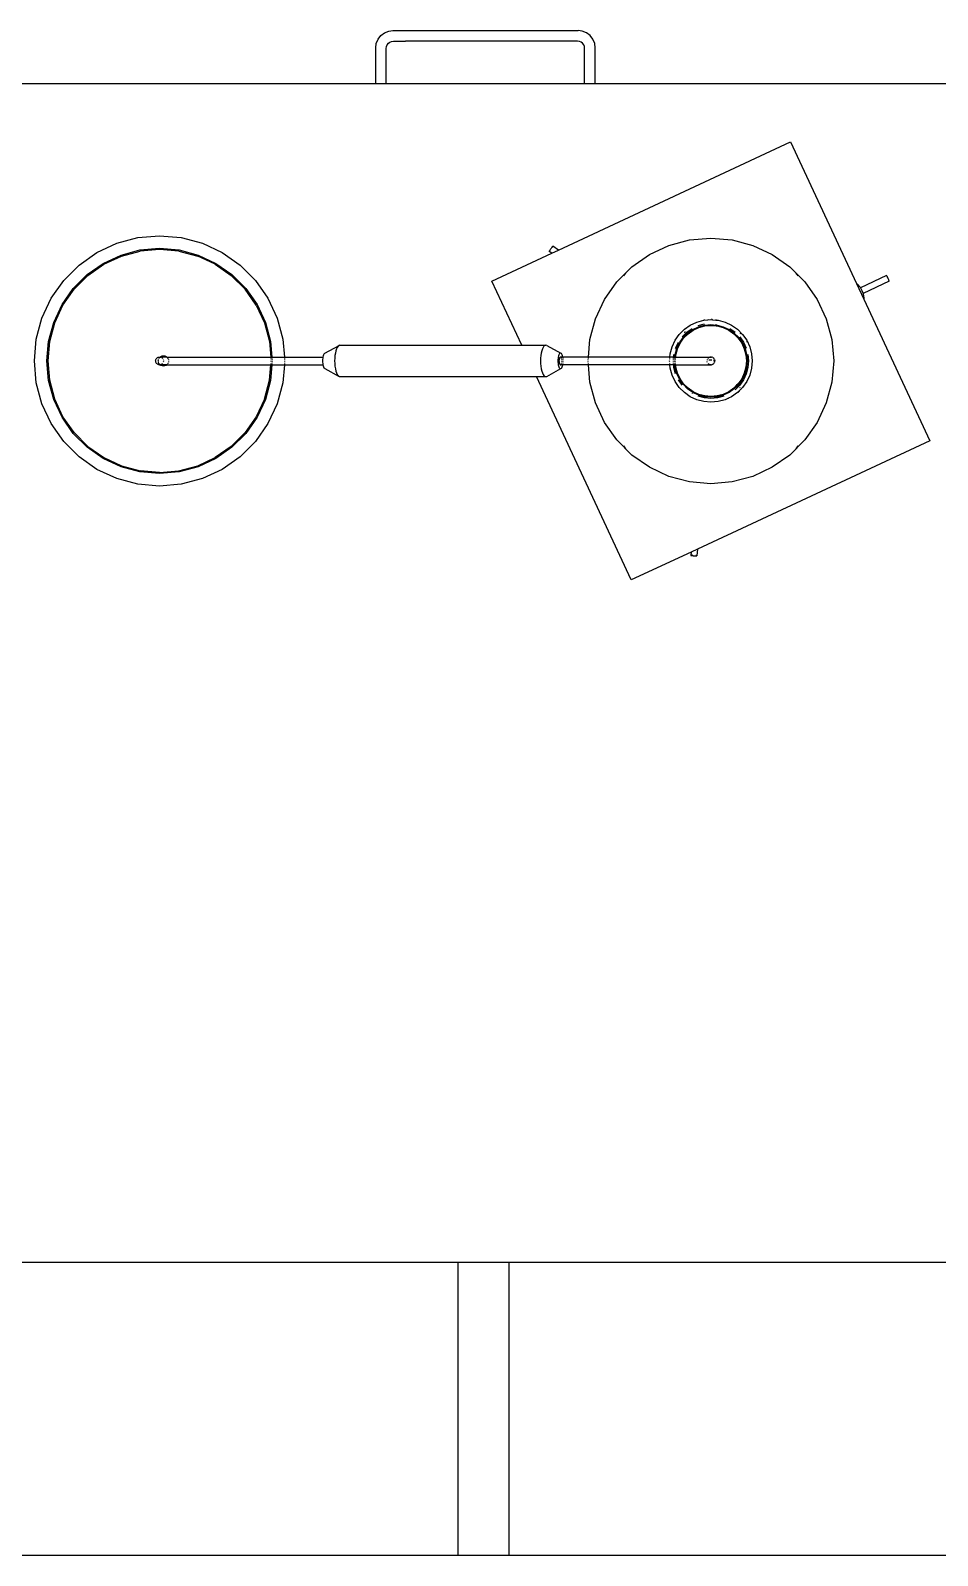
# Model space of a CAD drawing. Header units: metres. Extents: x 2.3 to 15.1, y 3 to 5.1.
# Drawn here: x 3.046 to 3.51, y 4.021 to 4.801 of the extents above; entities that cross this region are included whole.
import ezdxf

# ---------------------------------------------------------------- set-up
doc = ezdxf.new("R2010")
doc.units = ezdxf.units.M
doc.layers.add('Edges', color=7, linetype='Continuous')

# ---------------------------------------------------------------- blocks, each defined once
blk = doc.blocks.new('Chemistry Lab table pl')
at = {"layer": 'Edges'}
for p, q in [((3.22259, 4.79169), (3.22288, 4.79385)), ((3.22288, 4.79385), (3.22378, 4.79604)), ((3.22378, 4.79604), (3.22521, 4.79791)), ((3.22521, 4.79791), (3.22707, 4.79935)), ((3.22707, 4.79935), (3.22924, 4.80026)), ((3.22816, 4.79243), (3.22851, 4.79328)), ((3.22851, 4.79328), (3.22907, 4.79402)), ((3.22907, 4.79402), (3.22981, 4.79458)), ((3.22924, 4.80026), (3.23139, 4.80054)), ((3.22981, 4.79458), (3.23066, 4.79494)), ((3.23066, 4.79494), (3.23175, 4.79508)), ((3.23139, 4.80054), (3.32606, 4.80054)), ((3.23175, 4.79508), (3.23783, 4.79508)), ((3.31962, 4.79503), (3.23783, 4.79503)), ((3.32571, 4.79508), (3.31962, 4.79508)), ((3.3268, 4.79494), (3.32571, 4.79508)), ((3.32821, 4.80026), (3.32606, 4.80054)), ((3.32765, 4.79458), (3.3268, 4.79494)), ((3.32838, 4.79402), (3.32765, 4.79458)), ((3.33038, 4.79935), (3.32821, 4.80026)), ((3.32894, 4.79328), (3.32838, 4.79402)), ((3.32929, 4.79243), (3.32894, 4.79328)), ((3.33225, 4.79791), (3.33038, 4.79935)), ((3.33368, 4.79604), (3.33225, 4.79791)), ((3.33458, 4.79385), (3.33368, 4.79604)), ((3.33486, 4.79169), (3.33458, 4.79385)), ((3.22259, 4.77344), (3.22259, 4.79169)), ((3.22802, 4.79133), (3.22816, 4.79243)), ((3.22802, 4.77344), (3.22802, 4.79133)), ((3.32944, 4.79133), (3.32929, 4.79243)), ((3.32944, 4.77344), (3.32944, 4.79133)), ((3.33486, 4.77344), (3.33486, 4.79169)), ((2.70136, 4.77344), (3.22259, 4.77344)), ((3.22259, 4.77344), (3.22802, 4.77344)), ((3.22802, 4.77344), (3.32944, 4.77344)), ((3.32944, 4.77344), (3.33486, 4.77344)), ((3.33486, 4.77344), (3.85609, 4.77344)), ((3.31598, 4.68823), (3.43474, 4.74361)), ((3.43474, 4.74361), (3.46848, 4.67126)), ((3.09019, 4.6918), (3.10097, 4.69469)), ((3.10097, 4.69469), (3.11208, 4.69566)), ((3.11208, 4.69566), (3.1232, 4.69469)), ((3.1232, 4.69469), (3.13397, 4.6918)), ((3.37252, 4.69066), (3.38309, 4.69349)), ((3.38309, 4.69349), (3.39399, 4.69444)), ((3.39399, 4.69444), (3.40489, 4.69349)), ((3.40489, 4.69349), (3.41546, 4.69066)), ((3.07094, 4.68069), (3.08008, 4.68709)), ((3.08008, 4.68709), (3.09019, 4.6918)), ((3.08328, 4.68154), (3.09238, 4.68579)), ((3.08357, 4.68105), (3.09258, 4.68525)), ((3.09238, 4.68579), (3.10208, 4.68839)), ((3.09258, 4.68525), (3.10218, 4.68782)), ((3.10208, 4.68839), (3.11208, 4.68926)), ((3.11208, 4.68868), (3.10218, 4.68782)), ((3.11208, 4.68926), (3.12208, 4.68839)), ((3.12198, 4.68782), (3.11208, 4.68868)), ((3.12198, 4.68782), (3.13159, 4.68525)), ((3.12208, 4.68839), (3.13178, 4.68579)), ((3.14059, 4.68105), (3.13159, 4.68525)), ((3.13178, 4.68579), (3.14088, 4.68154)), ((3.13397, 4.6918), (3.14408, 4.68709)), ((3.14408, 4.68709), (3.15322, 4.68069)), ((3.28204, 4.67241), (3.31264, 4.68667)), ((3.31131, 4.68772), (3.31129, 4.68765)), ((3.31129, 4.68765), (3.31129, 4.68762)), ((3.31129, 4.68762), (3.31132, 4.68763)), ((3.31264, 4.68667), (3.31129, 4.68762)), ((3.31137, 4.68782), (3.31131, 4.68772)), ((3.31132, 4.68763), (3.31137, 4.68767)), ((3.31145, 4.68796), (3.31137, 4.68782)), ((3.31155, 4.68813), (3.31145, 4.68796)), ((3.31167, 4.68832), (3.31155, 4.68813)), ((3.31181, 4.68853), (3.31167, 4.68832)), ((3.31168, 4.68804), (3.31182, 4.68822)), ((3.31196, 4.68876), (3.31181, 4.68853)), ((3.31212, 4.68899), (3.31196, 4.68876)), ((3.31228, 4.68921), (3.31212, 4.68899)), ((3.31244, 4.68943), (3.31228, 4.68921)), ((3.31259, 4.68963), (3.31244, 4.68943)), ((3.31273, 4.68982), (3.31259, 4.68963)), ((3.31264, 4.68667), (3.31598, 4.68823)), ((3.31285, 4.68997), (3.31273, 4.68982)), ((3.31296, 4.69009), (3.31285, 4.68997)), ((3.31286, 4.68972), (3.31296, 4.68989)), ((3.31304, 4.69018), (3.31296, 4.69009)), ((3.3131, 4.69023), (3.31304, 4.69018)), ((3.31312, 4.69024), (3.3131, 4.69023)), ((3.31313, 4.69021), (3.31312, 4.69024)), ((3.31598, 4.68823), (3.31312, 4.69024)), ((3.35363, 4.67976), (3.3626, 4.68603)), ((3.3626, 4.68603), (3.37252, 4.69066)), ((3.41546, 4.69066), (3.42538, 4.68603)), ((3.42538, 4.68603), (3.43435, 4.67976)), ((3.06306, 4.6728), (3.07094, 4.68069)), ((3.07506, 4.67579), (3.08328, 4.68154)), ((3.07543, 4.67534), (3.08357, 4.68105)), ((3.14059, 4.68105), (3.14874, 4.67534)), ((3.14088, 4.68154), (3.14911, 4.67579)), ((3.15322, 4.68069), (3.16111, 4.6728)), ((3.3459, 4.67202), (3.35363, 4.67976)), ((3.35055, 4.67636), (3.34987, 4.67578)), ((3.43435, 4.67976), (3.44208, 4.67202)), ((3.43777, 4.67601), (3.43743, 4.67636)), ((3.05666, 4.66366), (3.06306, 4.6728)), ((3.0622, 4.66046), (3.06796, 4.66869)), ((3.06796, 4.66869), (3.07506, 4.67579)), ((3.0684, 4.66832), (3.07543, 4.67534)), ((3.14874, 4.67534), (3.15577, 4.66832)), ((3.14911, 4.67579), (3.15621, 4.66869)), ((3.15621, 4.66869), (3.16197, 4.66046)), ((3.16111, 4.6728), (3.16751, 4.66366)), ((3.29731, 4.63966), (3.28204, 4.67241)), ((3.33962, 4.66305), (3.3459, 4.67202)), ((3.34987, 4.67578), (3.34929, 4.6751)), ((3.43777, 4.67601), (3.43785, 4.67601)), ((3.43811, 4.67578), (3.43785, 4.67601)), ((3.43869, 4.6751), (3.43811, 4.67578)), ((3.44208, 4.67202), (3.44836, 4.66305)), ((3.46848, 4.67126), (3.46895, 4.67087)), ((3.46848, 4.67126), (3.4722, 4.66327)), ((3.46895, 4.67087), (3.47024, 4.66938)), ((3.47024, 4.66938), (3.47042, 4.66907)), ((3.4838, 4.67531), (3.47042, 4.66907)), ((3.47042, 4.66907), (3.47123, 4.66768)), ((3.48515, 4.6724), (3.47177, 4.66617)), ((3.4838, 4.67531), (3.48379, 4.67528)), ((3.48383, 4.67529), (3.4838, 4.67531)), ((3.48387, 4.67523), (3.48383, 4.67529)), ((3.48384, 4.67509), (3.4839, 4.67494)), ((3.48394, 4.67513), (3.48387, 4.67523)), ((3.48402, 4.67499), (3.48394, 4.67513)), ((3.48411, 4.67482), (3.48402, 4.67499)), ((3.48422, 4.67462), (3.48411, 4.67482)), ((3.48433, 4.67439), (3.48422, 4.67462)), ((3.48445, 4.67415), (3.48433, 4.67439)), ((3.48457, 4.6739), (3.48445, 4.67415)), ((3.48469, 4.67365), (3.48457, 4.6739)), ((3.4848, 4.6734), (3.48469, 4.67365)), ((3.48473, 4.67309), (3.48484, 4.67289)), ((3.4849, 4.67317), (3.4848, 4.6734)), ((3.48498, 4.67296), (3.4849, 4.67317)), ((3.48493, 4.67272), (3.48501, 4.67258)), ((3.48505, 4.67277), (3.48498, 4.67296)), ((3.48511, 4.67262), (3.48505, 4.67277)), ((3.48508, 4.67248), (3.48513, 4.67242)), ((3.48514, 4.67251), (3.48511, 4.67262)), ((3.48513, 4.67242), (3.48515, 4.6724)), ((3.48516, 4.67243), (3.48514, 4.67251)), ((3.48515, 4.6724), (3.48516, 4.67243)), ((3.05194, 4.65355), (3.05666, 4.66366)), ((3.0627, 4.66017), (3.0684, 4.66832)), ((3.16147, 4.66017), (3.15577, 4.66832)), ((3.16751, 4.66366), (3.17222, 4.65355)), ((3.33499, 4.65313), (3.33962, 4.66305)), ((3.44836, 4.66305), (3.45299, 4.65313)), ((3.47123, 4.66768), (3.47177, 4.66617)), ((3.47177, 4.66617), (3.47189, 4.66583)), ((3.47189, 4.66583), (3.47221, 4.66388)), ((3.47221, 4.66388), (3.4722, 4.66327)), ((3.4722, 4.66327), (3.50594, 4.59091)), ((3.04905, 4.64277), (3.05194, 4.65355)), ((3.05796, 4.65136), (3.0622, 4.66046)), ((3.0585, 4.65116), (3.0627, 4.66017)), ((3.16147, 4.66017), (3.16567, 4.65116)), ((3.16197, 4.66046), (3.16621, 4.65136)), ((3.17222, 4.65355), (3.17511, 4.64277)), ((3.33216, 4.64256), (3.33499, 4.65313)), ((3.39431, 4.65298), (3.39427, 4.65299)), ((3.3948, 4.65271), (3.39431, 4.65298)), ((3.45299, 4.65313), (3.45582, 4.64256)), ((3.05536, 4.64166), (3.05796, 4.65136)), ((3.05592, 4.64156), (3.0585, 4.65116)), ((3.16567, 4.65116), (3.16824, 4.64156)), ((3.16621, 4.65136), (3.16881, 4.64166)), ((3.3757, 4.64222), (3.37781, 4.64524)), ((3.37781, 4.64524), (3.38041, 4.64784)), ((3.37928, 4.644), (3.38165, 4.64637)), ((3.37977, 4.64359), (3.38206, 4.64588)), ((3.38006, 4.64335), (3.3823, 4.64559)), ((3.38041, 4.64784), (3.38343, 4.64995)), ((3.38063, 4.6467), (3.38054, 4.64611)), ((3.38165, 4.64637), (3.38439, 4.64829)), ((3.38206, 4.64588), (3.38471, 4.64773)), ((3.3823, 4.64559), (3.3849, 4.64741)), ((3.38343, 4.64995), (3.38677, 4.65151)), ((3.38471, 4.64773), (3.38764, 4.6491)), ((3.3849, 4.64741), (3.38777, 4.64875)), ((3.38677, 4.65151), (3.39032, 4.65246)), ((3.38742, 4.6497), (3.39066, 4.65057)), ((3.38764, 4.6491), (3.39077, 4.64994)), ((3.38777, 4.64875), (3.39083, 4.64957)), ((3.39032, 4.65246), (3.3924, 4.65264)), ((3.39037, 4.65255), (3.39032, 4.6525)), ((3.39066, 4.65273), (3.39037, 4.65255)), ((3.39077, 4.64994), (3.39399, 4.65022)), ((3.39083, 4.64957), (3.39399, 4.64985)), ((3.3924, 4.65264), (3.3927, 4.65291)), ((3.3924, 4.65264), (3.39399, 4.65278)), ((3.39399, 4.65278), (3.3948, 4.65271)), ((3.39399, 4.65022), (3.39661, 4.64999)), ((3.39399, 4.64985), (3.39665, 4.64962)), ((3.3948, 4.65271), (3.39649, 4.65256)), ((3.39656, 4.65279), (3.39649, 4.65256)), ((3.39649, 4.65256), (3.39766, 4.65246)), ((3.39657, 4.65018), (3.39655, 4.65032)), ((3.39657, 4.65032), (3.39663, 4.65018)), ((3.39661, 4.64999), (3.39659, 4.65008)), ((3.39665, 4.64979), (3.39661, 4.64999)), ((3.39661, 4.64999), (3.3967, 4.64998)), ((3.39665, 4.64962), (3.39665, 4.64979)), ((3.39665, 4.64962), (3.3969, 4.64959)), ((3.39667, 4.65007), (3.3967, 4.64998)), ((3.3967, 4.64998), (3.39677, 4.64982)), ((3.3967, 4.64998), (3.39721, 4.64994)), ((3.39677, 4.64982), (3.3969, 4.64959)), ((3.3969, 4.64959), (3.39715, 4.64957)), ((3.39715, 4.64957), (3.40021, 4.64875)), ((3.39721, 4.64994), (3.40034, 4.6491)), ((3.39766, 4.65246), (3.40121, 4.65151)), ((3.40021, 4.64875), (3.40308, 4.64741)), ((3.40034, 4.6491), (3.40327, 4.64773)), ((3.40121, 4.65151), (3.40455, 4.64995)), ((3.40308, 4.64741), (3.40568, 4.64559)), ((3.40327, 4.64773), (3.40592, 4.64588)), ((3.40359, 4.64829), (3.40633, 4.64637)), ((3.40455, 4.64995), (3.40757, 4.64784)), ((3.40568, 4.64559), (3.40792, 4.64335)), ((3.40592, 4.64588), (3.40821, 4.64359)), ((3.40757, 4.64784), (3.41017, 4.64524)), ((3.40881, 4.6458), (3.4093, 4.64572)), ((3.4093, 4.64572), (3.40938, 4.64573)), ((3.41017, 4.64524), (3.41228, 4.64222)), ((3.04808, 4.63166), (3.04905, 4.64277)), ((3.05448, 4.63166), (3.05536, 4.64166)), ((3.05506, 4.63166), (3.05592, 4.64156)), ((3.16824, 4.64156), (3.16893, 4.63366)), ((3.16881, 4.64166), (3.16951, 4.63366)), ((3.17511, 4.64277), (3.17591, 4.63366)), ((3.19658, 4.6356), (3.20386, 4.63954)), ((3.20258, 4.63779), (3.20224, 4.6368)), ((3.20297, 4.63859), (3.20258, 4.63779)), ((3.2034, 4.63918), (3.20297, 4.63859)), ((3.20386, 4.63954), (3.2034, 4.63918)), ((3.20434, 4.63966), (3.20386, 4.63954)), ((3.20481, 4.63954), (3.20434, 4.63966)), ((3.20434, 4.63966), (3.29731, 4.63966)), ((3.29731, 4.63966), (3.30958, 4.63966)), ((3.29737, 4.63954), (3.29731, 4.63966)), ((3.30783, 4.63779), (3.30749, 4.6368)), ((3.30822, 4.63859), (3.30783, 4.63779)), ((3.30865, 4.63918), (3.30822, 4.63859)), ((3.30911, 4.63954), (3.30865, 4.63918)), ((3.30958, 4.63966), (3.30911, 4.63954)), ((3.31006, 4.63954), (3.30958, 4.63966)), ((3.31006, 4.63954), (3.31734, 4.6356)), ((3.33138, 4.63366), (3.33216, 4.64256)), ((3.37319, 4.63533), (3.37414, 4.63888)), ((3.37414, 4.63888), (3.3757, 4.64222)), ((3.37571, 4.63488), (3.37639, 4.6374)), ((3.37595, 4.63823), (3.37736, 4.64126)), ((3.37598, 4.63801), (3.37604, 4.63792)), ((3.37609, 4.63782), (3.37624, 4.63758)), ((3.37632, 4.63747), (3.37639, 4.6374)), ((3.37639, 4.6374), (3.37655, 4.63801)), ((3.37639, 4.6374), (3.37668, 4.63706)), ((3.37655, 4.63801), (3.37792, 4.64094)), ((3.37668, 4.63706), (3.3769, 4.63788)), ((3.3769, 4.63788), (3.37824, 4.64076)), ((3.37792, 4.64094), (3.37977, 4.64359)), ((3.37824, 4.64076), (3.38006, 4.64335)), ((3.40792, 4.64335), (3.40974, 4.64076)), ((3.40821, 4.64359), (3.41006, 4.64094)), ((3.4087, 4.644), (3.41062, 4.64126)), ((3.40974, 4.64076), (3.41108, 4.63788)), ((3.41006, 4.64094), (3.41143, 4.63801)), ((3.41062, 4.64126), (3.41203, 4.63823)), ((3.41108, 4.63788), (3.4119, 4.63482)), ((3.41143, 4.63801), (3.41227, 4.63488)), ((3.41226, 4.64165), (3.41237, 4.64154)), ((3.41228, 4.64222), (3.41384, 4.63888)), ((3.41384, 4.63888), (3.41479, 4.63533)), ((3.45582, 4.64256), (3.45677, 4.63166)), ((3.04905, 4.62055), (3.04808, 4.63166)), ((3.05536, 4.62166), (3.05448, 4.63166)), ((3.05592, 4.62176), (3.05506, 4.63166)), ((3.11008, 4.63166), (3.11011, 4.63201)), ((3.11011, 4.63131), (3.11008, 4.63166)), ((3.11011, 4.63201), (3.1102, 4.63235)), ((3.1102, 4.63098), (3.11011, 4.63131)), ((3.1102, 4.63235), (3.11035, 4.63266)), ((3.11035, 4.63066), (3.1102, 4.63098)), ((3.11035, 4.63266), (3.11055, 4.63295)), ((3.11055, 4.63038), (3.11035, 4.63066)), ((3.11055, 4.63295), (3.1108, 4.63319)), ((3.1108, 4.63013), (3.11055, 4.63038)), ((3.1108, 4.63319), (3.11108, 4.63339)), ((3.11108, 4.62993), (3.1108, 4.63013)), ((3.11108, 4.63339), (3.1114, 4.63354)), ((3.1114, 4.62978), (3.11108, 4.62993)), ((3.1114, 4.63354), (3.11174, 4.63363)), ((3.11174, 4.62969), (3.1114, 4.62978)), ((3.11142, 4.63166), (3.11146, 4.63198)), ((3.11146, 4.63201), (3.11151, 4.63235)), ((3.11151, 4.63097), (3.11146, 4.63131)), ((3.11177, 4.63033), (3.11151, 4.63097)), ((3.11174, 4.63363), (3.11208, 4.63366)), ((3.11208, 4.62966), (3.11174, 4.62969)), ((3.11175, 4.63295), (3.11177, 4.63299)), ((3.11177, 4.63299), (3.11208, 4.63339)), ((3.1122, 4.62978), (3.11177, 4.63033)), ((3.11208, 4.63366), (3.11216, 4.63366)), ((3.11208, 4.62966), (3.11216, 4.62966)), ((3.11216, 4.63366), (3.11232, 4.63364)), ((3.11216, 4.62966), (3.11232, 4.62968)), ((3.1122, 4.63355), (3.11232, 4.63364)), ((3.11232, 4.62968), (3.1122, 4.62978)), ((3.11232, 4.63364), (3.11238, 4.63366)), ((3.11232, 4.62968), (3.11238, 4.62966)), ((3.11238, 4.63366), (3.11275, 4.63397)), ((3.11238, 4.63366), (3.11243, 4.63363)), ((3.11238, 4.62966), (3.11243, 4.62969)), ((3.11275, 4.62935), (3.11238, 4.62966)), ((3.11243, 4.63363), (3.11276, 4.63366)), ((3.11243, 4.63363), (3.11277, 4.63354)), ((3.11277, 4.62978), (3.11243, 4.62969)), ((3.11243, 4.62969), (3.11276, 4.62966)), ((3.11275, 4.63397), (3.11339, 4.63424)), ((3.11582, 4.63366), (3.11276, 4.63366)), ((3.11582, 4.62966), (3.11276, 4.62966)), ((3.11308, 4.62993), (3.11277, 4.62978)), ((3.11308, 4.63339), (3.11337, 4.63319)), ((3.11337, 4.63319), (3.11361, 4.63295)), ((3.11361, 4.63038), (3.11337, 4.63013)), ((3.11339, 4.63424), (3.11408, 4.63433)), ((3.11396, 4.63235), (3.11405, 4.63201)), ((3.11405, 4.63131), (3.11396, 4.63098)), ((3.11408, 4.63433), (3.11477, 4.63424)), ((3.11477, 4.63424), (3.11542, 4.63397)), ((3.11542, 4.63397), (3.11582, 4.63366)), ((3.11582, 4.62966), (3.11542, 4.62935)), ((3.11582, 4.63366), (3.11597, 4.63355)), ((3.11582, 4.63366), (3.16893, 4.63366)), ((3.11597, 4.62978), (3.11582, 4.62966)), ((3.11582, 4.62966), (3.16893, 4.62966)), ((3.11609, 4.62993), (3.11597, 4.62978)), ((3.11609, 4.63339), (3.11639, 4.63299)), ((3.11639, 4.63033), (3.11624, 4.63013)), ((3.11639, 4.63299), (3.11641, 4.63295)), ((3.11641, 4.63038), (3.11639, 4.63033)), ((3.11666, 4.63235), (3.1167, 4.63201)), ((3.1167, 4.63131), (3.11666, 4.63098)), ((3.16824, 4.62176), (3.16893, 4.62966)), ((3.16951, 4.62966), (3.16881, 4.62166)), ((3.16893, 4.63366), (3.16894, 4.63354)), ((3.16893, 4.63366), (3.16951, 4.63366)), ((3.16896, 4.62993), (3.16893, 4.62966)), ((3.16893, 4.62966), (3.16951, 4.62966)), ((3.16896, 4.63339), (3.16899, 4.63295)), ((3.16899, 4.63038), (3.16897, 4.63013)), ((3.16905, 4.63235), (3.16908, 4.63201)), ((3.16908, 4.63131), (3.16905, 4.63098)), ((3.16951, 4.63366), (3.16952, 4.63354)), ((3.16951, 4.63366), (3.17591, 4.63366)), ((3.16953, 4.62993), (3.16951, 4.62966)), ((3.16951, 4.62966), (3.17591, 4.62966)), ((3.16953, 4.63339), (3.16957, 4.63295)), ((3.16957, 4.63038), (3.16955, 4.63013)), ((3.16962, 4.63235), (3.16965, 4.63201)), ((3.16965, 4.63131), (3.16962, 4.63098)), ((3.17591, 4.62966), (3.17511, 4.62055)), ((3.17591, 4.63366), (3.17592, 4.63354)), ((3.17591, 4.63366), (3.19564, 4.63366)), ((3.17593, 4.62993), (3.17591, 4.62966)), ((3.17591, 4.62966), (3.19564, 4.62966)), ((3.17593, 4.63339), (3.17597, 4.63295)), ((3.17597, 4.63038), (3.17595, 4.63013)), ((3.17602, 4.63235), (3.17605, 4.63201)), ((3.17605, 4.63131), (3.17602, 4.63098)), ((3.19547, 4.63236), (3.19545, 4.63166)), ((3.19545, 4.63166), (3.19547, 4.63097)), ((3.19554, 4.63303), (3.19547, 4.63236)), ((3.19547, 4.63097), (3.19554, 4.63029)), ((3.19564, 4.63366), (3.19554, 4.63303)), ((3.19554, 4.63029), (3.19564, 4.62966)), ((3.19577, 4.63423), (3.19564, 4.63366)), ((3.19564, 4.62966), (3.19577, 4.62909)), ((3.19594, 4.63473), (3.19577, 4.63423)), ((3.19614, 4.63513), (3.19594, 4.63473)), ((3.19635, 4.63542), (3.19614, 4.63513)), ((3.19658, 4.6356), (3.19635, 4.63542)), ((3.20164, 4.63305), (3.2016, 4.63166)), ((3.2016, 4.63166), (3.20164, 4.63027)), ((3.20177, 4.6344), (3.20164, 4.63305)), ((3.20164, 4.63027), (3.20177, 4.62892)), ((3.20197, 4.63566), (3.20177, 4.6344)), ((3.20224, 4.6368), (3.20197, 4.63566)), ((3.30689, 4.63305), (3.30685, 4.63166)), ((3.30685, 4.63166), (3.30689, 4.63027)), ((3.30701, 4.6344), (3.30689, 4.63305)), ((3.30689, 4.63027), (3.30701, 4.62892)), ((3.30721, 4.63566), (3.30701, 4.6344)), ((3.30749, 4.6368), (3.30721, 4.63566)), ((3.31575, 4.63236), (3.31573, 4.63166)), ((3.31573, 4.63166), (3.31575, 4.63097)), ((3.31582, 4.63303), (3.31575, 4.63236)), ((3.31575, 4.63097), (3.31582, 4.63029)), ((3.31592, 4.63366), (3.31582, 4.63303)), ((3.31582, 4.63029), (3.31592, 4.62966)), ((3.31605, 4.63423), (3.31592, 4.63366)), ((3.31592, 4.62966), (3.31605, 4.62909)), ((3.31622, 4.63473), (3.31605, 4.63423)), ((3.31642, 4.63513), (3.31622, 4.63473)), ((3.31663, 4.63542), (3.31642, 4.63513)), ((3.31642, 4.63166), (3.31643, 4.63201)), ((3.31643, 4.63131), (3.31642, 4.63166)), ((3.31646, 4.63235), (3.31643, 4.63201)), ((3.31643, 4.63131), (3.31646, 4.63098)), ((3.31646, 4.63235), (3.31651, 4.63266)), ((3.31651, 4.63066), (3.31646, 4.63098)), ((3.31651, 4.63266), (3.31658, 4.63295)), ((3.31658, 4.63038), (3.31651, 4.63066)), ((3.31666, 4.63319), (3.31658, 4.63295)), ((3.31658, 4.63038), (3.31666, 4.63013)), ((3.31686, 4.6356), (3.31663, 4.63542)), ((3.31676, 4.63339), (3.31666, 4.63319)), ((3.31676, 4.62993), (3.31666, 4.63013)), ((3.31676, 4.63339), (3.31687, 4.63354)), ((3.31676, 4.62993), (3.31687, 4.62978)), ((3.3171, 4.63566), (3.31686, 4.6356)), ((3.31698, 4.63363), (3.31687, 4.63354)), ((3.31687, 4.62978), (3.31698, 4.62969)), ((3.3171, 4.63366), (3.31698, 4.63363)), ((3.31698, 4.62969), (3.3171, 4.62966)), ((3.31734, 4.6356), (3.3171, 4.63566)), ((3.31722, 4.63363), (3.3171, 4.63366)), ((3.3171, 4.62966), (3.31722, 4.62969)), ((3.31829, 4.63366), (3.31722, 4.63363)), ((3.31734, 4.63354), (3.31722, 4.63363)), ((3.31722, 4.62969), (3.31734, 4.62978)), ((3.31829, 4.62966), (3.31722, 4.62969)), ((3.31757, 4.63542), (3.31734, 4.6356)), ((3.31734, 4.62978), (3.31744, 4.62993)), ((3.31754, 4.63319), (3.31744, 4.63339)), ((3.31763, 4.63295), (3.31754, 4.63319)), ((3.31754, 4.63013), (3.31763, 4.63038)), ((3.31779, 4.63513), (3.31757, 4.63542)), ((3.31778, 4.63201), (3.31774, 4.63235)), ((3.31774, 4.63098), (3.31778, 4.63131)), ((3.31798, 4.63473), (3.31779, 4.63513)), ((3.31815, 4.63423), (3.31798, 4.63473)), ((3.31829, 4.63366), (3.31815, 4.63423)), ((3.31815, 4.62909), (3.31829, 4.62966)), ((3.31831, 4.63354), (3.31829, 4.63366)), ((3.33138, 4.63366), (3.31829, 4.63366)), ((3.31829, 4.62966), (3.31833, 4.62993)), ((3.33138, 4.62966), (3.31829, 4.62966)), ((3.31839, 4.63303), (3.31833, 4.63339)), ((3.31836, 4.63013), (3.31839, 4.63029)), ((3.31839, 4.63295), (3.31839, 4.63303)), ((3.31839, 4.63029), (3.31839, 4.63038)), ((3.31846, 4.63201), (3.31845, 4.63235)), ((3.31845, 4.63098), (3.31846, 4.63131)), ((3.33124, 4.63201), (3.33127, 4.63235)), ((3.33127, 4.63098), (3.33124, 4.63131)), ((3.33132, 4.63295), (3.33136, 4.63339)), ((3.33134, 4.63013), (3.33132, 4.63038)), ((3.33138, 4.62966), (3.33136, 4.62993)), ((3.33137, 4.63354), (3.33138, 4.63366)), ((3.37305, 4.63366), (3.33138, 4.63366)), ((3.33216, 4.62076), (3.33138, 4.62966)), ((3.37305, 4.62966), (3.33138, 4.62966)), ((3.3729, 4.63201), (3.37293, 4.63235)), ((3.37293, 4.63098), (3.3729, 4.63131)), ((3.37298, 4.63295), (3.37302, 4.63339)), ((3.373, 4.63013), (3.37298, 4.63038)), ((3.37305, 4.62966), (3.37302, 4.62993)), ((3.37303, 4.63354), (3.37305, 4.63366)), ((3.37305, 4.63366), (3.37319, 4.63533)), ((3.37497, 4.63366), (3.37305, 4.63366)), ((3.37319, 4.62799), (3.37305, 4.62966)), ((3.37497, 4.62966), (3.37305, 4.62966)), ((3.37328, 4.63397), (3.37333, 4.63399)), ((3.37333, 4.63392), (3.37328, 4.63391)), ((3.37482, 4.63201), (3.37485, 4.63235)), ((3.37485, 4.63098), (3.37482, 4.63131)), ((3.3749, 4.63295), (3.37494, 4.63339)), ((3.37492, 4.63013), (3.3749, 4.63038)), ((3.37497, 4.62966), (3.37494, 4.62993)), ((3.37495, 4.63354), (3.37497, 4.63366)), ((3.37497, 4.63366), (3.37508, 4.635)), ((3.37561, 4.63366), (3.37497, 4.63366)), ((3.37508, 4.62833), (3.37497, 4.62966)), ((3.37561, 4.62966), (3.37497, 4.62966)), ((3.37546, 4.63201), (3.37549, 4.63235)), ((3.37549, 4.63098), (3.37546, 4.63131)), ((3.37554, 4.63295), (3.37558, 4.63339)), ((3.37556, 4.63013), (3.37554, 4.63038)), ((3.37561, 4.62966), (3.37558, 4.62993)), ((3.37559, 4.63354), (3.37561, 4.63366)), ((3.37561, 4.63366), (3.37571, 4.63488)), ((3.37598, 4.63366), (3.37561, 4.63366)), ((3.37571, 4.62844), (3.37561, 4.62966)), ((3.37598, 4.62966), (3.37561, 4.62966)), ((3.37583, 4.63201), (3.37586, 4.63235)), ((3.37586, 4.63098), (3.37583, 4.63131)), ((3.37591, 4.63295), (3.37595, 4.63339)), ((3.37594, 4.63013), (3.37591, 4.63038)), ((3.37598, 4.62966), (3.37595, 4.62993)), ((3.37597, 4.63354), (3.37598, 4.63366)), ((3.37598, 4.63366), (3.37608, 4.63482)), ((3.37598, 4.63366), (3.39339, 4.63366)), ((3.37608, 4.6285), (3.37598, 4.62966)), ((3.37598, 4.62966), (3.39339, 4.62966)), ((3.37608, 4.63482), (3.37668, 4.63706)), ((3.39211, 4.63235), (3.39202, 4.63201)), ((3.39211, 4.63098), (3.39202, 4.63131)), ((3.3927, 4.63319), (3.39246, 4.63295)), ((3.39246, 4.63038), (3.3927, 4.63013)), ((3.39299, 4.63339), (3.3927, 4.63319)), ((3.39324, 4.63208), (3.39287, 4.63201)), ((3.39331, 4.62978), (3.39299, 4.62993)), ((3.39393, 4.6321), (3.39324, 4.63208)), ((3.39331, 4.63354), (3.39356, 4.63361)), ((3.39331, 4.62978), (3.39356, 4.62971)), ((3.39356, 4.63361), (3.39339, 4.63366)), ((3.39356, 4.62971), (3.39339, 4.62966)), ((3.39364, 4.63363), (3.39356, 4.63361)), ((3.39364, 4.62969), (3.39356, 4.62971)), ((3.39364, 4.63363), (3.39373, 4.63364)), ((3.39364, 4.62969), (3.39373, 4.62968)), ((3.39384, 4.63366), (3.39373, 4.63364)), ((3.39384, 4.62966), (3.39373, 4.62968)), ((3.3939, 4.63365), (3.39384, 4.63366)), ((3.3939, 4.62967), (3.39384, 4.62966)), ((3.39399, 4.63366), (3.3939, 4.63365)), ((3.39399, 4.62966), (3.3939, 4.62967)), ((3.3945, 4.63201), (3.39393, 4.6321)), ((3.39399, 4.63366), (3.39434, 4.63363)), ((3.39399, 4.62966), (3.39434, 4.62969)), ((3.39467, 4.63354), (3.39434, 4.63363)), ((3.39467, 4.62978), (3.39434, 4.62969)), ((3.39499, 4.63339), (3.39467, 4.63354)), ((3.39467, 4.62978), (3.39499, 4.62993)), ((3.39499, 4.63339), (3.39525, 4.63321)), ((3.39499, 4.62993), (3.39528, 4.63013)), ((3.39525, 4.63321), (3.39531, 4.63295)), ((3.39525, 4.63321), (3.39528, 4.63319)), ((3.39528, 4.63319), (3.39552, 4.63295)), ((3.39546, 4.63166), (3.39528, 4.63176)), ((3.39528, 4.63013), (3.39552, 4.63038)), ((3.3955, 4.63235), (3.39559, 4.63211)), ((3.39552, 4.63295), (3.39572, 4.63266)), ((3.39552, 4.63038), (3.39572, 4.63066)), ((3.39559, 4.63211), (3.39595, 4.63152)), ((3.39587, 4.63235), (3.39572, 4.63266)), ((3.39587, 4.63098), (3.39572, 4.63066)), ((3.39587, 4.63144), (3.3958, 4.63147)), ((3.39587, 4.63235), (3.39596, 4.63201)), ((3.39596, 4.63136), (3.39587, 4.63144)), ((3.39587, 4.63098), (3.39596, 4.63131)), ((3.39598, 4.63157), (3.39595, 4.63152)), ((3.39595, 4.63152), (3.39598, 4.6315)), ((3.39599, 4.63166), (3.39596, 4.63201)), ((3.39596, 4.63136), (3.39598, 4.6315)), ((3.39596, 4.63131), (3.39596, 4.63136)), ((3.39598, 4.63157), (3.39599, 4.63166)), ((3.4119, 4.63482), (3.41218, 4.63166)), ((3.41218, 4.63166), (3.4119, 4.6285)), ((3.41227, 4.63488), (3.41255, 4.63166)), ((3.41255, 4.63166), (3.41227, 4.62844)), ((3.4129, 4.635), (3.41319, 4.63166)), ((3.41319, 4.63166), (3.4129, 4.62833)), ((3.41479, 4.63533), (3.41511, 4.63166)), ((3.41511, 4.63166), (3.41479, 4.62799)), ((3.45677, 4.63166), (3.45582, 4.62076)), ((3.11339, 4.62909), (3.11275, 4.62935)), ((3.11408, 4.62899), (3.11339, 4.62909)), ((3.11477, 4.62909), (3.11408, 4.62899)), ((3.11542, 4.62935), (3.11477, 4.62909)), ((3.19577, 4.62909), (3.19594, 4.6286)), ((3.19594, 4.6286), (3.19614, 4.6282)), ((3.19614, 4.6282), (3.19635, 4.6279)), ((3.19635, 4.6279), (3.19658, 4.62772)), ((3.19658, 4.62772), (3.20386, 4.62378)), ((3.20177, 4.62892), (3.20197, 4.62766)), ((3.20197, 4.62766), (3.20224, 4.62652)), ((3.20224, 4.62652), (3.20258, 4.62553)), ((3.20258, 4.62553), (3.20297, 4.62473)), ((3.20297, 4.62473), (3.2034, 4.62414)), ((3.2034, 4.62414), (3.20386, 4.62378)), ((3.20386, 4.62378), (3.20434, 4.62366)), ((3.20434, 4.62366), (3.30477, 4.62366)), ((3.35324, 4.51971), (3.30477, 4.62366)), ((3.30477, 4.62366), (3.30958, 4.62366)), ((3.30701, 4.62892), (3.30721, 4.62766)), ((3.30721, 4.62766), (3.30749, 4.62652)), ((3.30749, 4.62652), (3.30783, 4.62553)), ((3.30783, 4.62553), (3.30822, 4.62473)), ((3.30822, 4.62473), (3.30865, 4.62414)), ((3.30865, 4.62414), (3.30911, 4.62378)), ((3.30911, 4.62378), (3.30958, 4.62366)), ((3.30958, 4.62366), (3.31006, 4.62378)), ((3.31006, 4.62378), (3.31734, 4.62772)), ((3.31605, 4.62909), (3.31622, 4.6286)), ((3.31622, 4.6286), (3.31642, 4.6282)), ((3.31642, 4.6282), (3.31663, 4.6279)), ((3.31663, 4.6279), (3.31686, 4.62772)), ((3.31686, 4.62772), (3.3171, 4.62766)), ((3.3171, 4.62766), (3.31734, 4.62772)), ((3.31734, 4.62772), (3.31757, 4.6279)), ((3.31757, 4.6279), (3.31779, 4.6282)), ((3.31779, 4.6282), (3.31798, 4.6286)), ((3.31798, 4.6286), (3.31815, 4.62909)), ((3.37414, 4.62444), (3.37319, 4.62799)), ((3.3757, 4.6211), (3.37414, 4.62444)), ((3.37595, 4.62509), (3.37508, 4.62833)), ((3.37655, 4.62531), (3.37571, 4.62844)), ((3.3769, 4.62544), (3.37608, 4.6285)), ((3.37792, 4.62238), (3.37655, 4.62531)), ((3.37824, 4.62257), (3.3769, 4.62544)), ((3.37928, 4.61932), (3.37736, 4.62206)), ((3.37977, 4.61973), (3.37792, 4.62238)), ((3.38006, 4.61997), (3.37824, 4.62257)), ((3.40974, 4.62257), (3.40792, 4.61997)), ((3.41006, 4.62238), (3.40821, 4.61973)), ((3.41062, 4.62206), (3.4087, 4.61932)), ((3.41108, 4.62544), (3.40974, 4.62257)), ((3.41143, 4.62531), (3.41006, 4.62238)), ((3.41203, 4.62509), (3.41062, 4.62206)), ((3.4119, 4.6285), (3.41108, 4.62544)), ((3.41227, 4.62844), (3.41143, 4.62531)), ((3.4129, 4.62833), (3.41203, 4.62509)), ((3.41384, 4.62444), (3.41228, 4.6211)), ((3.41479, 4.62799), (3.41384, 4.62444)), ((3.05194, 4.60977), (3.04905, 4.62055)), ((3.05796, 4.61196), (3.05536, 4.62166)), ((3.0585, 4.61216), (3.05592, 4.62176)), ((3.16567, 4.61216), (3.16824, 4.62176)), ((3.16881, 4.62166), (3.16621, 4.61196)), ((3.17511, 4.62055), (3.17222, 4.60977)), ((3.33499, 4.61019), (3.33216, 4.62076)), ((3.37781, 4.61809), (3.3757, 4.6211)), ((3.38041, 4.61548), (3.37781, 4.61809)), ((3.38206, 4.61744), (3.37977, 4.61973)), ((3.3823, 4.61773), (3.38006, 4.61997)), ((3.38343, 4.61337), (3.38041, 4.61548)), ((3.38471, 4.61559), (3.38206, 4.61744)), ((3.3849, 4.61591), (3.3823, 4.61773)), ((3.38444, 4.61512), (3.38446, 4.61509)), ((3.38764, 4.61422), (3.38471, 4.61559)), ((3.38777, 4.61457), (3.3849, 4.61591)), ((3.39077, 4.61338), (3.38764, 4.61422)), ((3.39083, 4.61375), (3.38777, 4.61457)), ((3.40021, 4.61457), (3.39715, 4.61375)), ((3.40034, 4.61422), (3.39721, 4.61338)), ((3.40308, 4.61591), (3.40021, 4.61457)), ((3.40327, 4.61559), (3.40034, 4.61422)), ((3.40568, 4.61773), (3.40308, 4.61591)), ((3.40592, 4.61744), (3.40327, 4.61559)), ((3.40757, 4.61548), (3.40455, 4.61337)), ((3.40715, 4.6192), (3.40568, 4.61773)), ((3.40753, 4.61902), (3.40592, 4.61744)), ((3.40806, 4.61868), (3.40633, 4.61695)), ((3.40792, 4.61997), (3.40715, 4.6192)), ((3.40753, 4.61902), (3.40715, 4.6192)), ((3.40821, 4.61973), (3.40753, 4.61902)), ((3.40927, 4.61719), (3.40757, 4.61548)), ((3.40768, 4.61895), (3.40759, 4.61899)), ((3.40806, 4.61868), (3.40768, 4.61895)), ((3.40784, 4.6155), (3.40771, 4.61531)), ((3.40832, 4.616), (3.40784, 4.6155)), ((3.4087, 4.61932), (3.40806, 4.61868)), ((3.40864, 4.61623), (3.40832, 4.616)), ((3.40899, 4.6177), (3.40876, 4.61803)), ((3.40927, 4.61719), (3.40916, 4.61744)), ((3.41017, 4.61809), (3.40927, 4.61719)), ((3.40938, 4.61696), (3.40927, 4.61719)), ((3.41228, 4.6211), (3.41017, 4.61809)), ((3.45582, 4.62076), (3.45299, 4.61019)), ((3.05666, 4.59966), (3.05194, 4.60977)), ((3.0622, 4.60286), (3.05796, 4.61196)), ((3.0627, 4.60315), (3.0585, 4.61216)), ((3.16567, 4.61216), (3.16147, 4.60315)), ((3.16621, 4.61196), (3.16197, 4.60286)), ((3.17222, 4.60977), (3.16751, 4.59966)), ((3.33962, 4.60027), (3.33499, 4.61019)), ((3.38677, 4.61181), (3.38343, 4.61337)), ((3.39032, 4.61086), (3.38677, 4.61181)), ((3.39066, 4.61275), (3.38742, 4.61362)), ((3.39399, 4.61054), (3.39032, 4.61086)), ((3.39399, 4.61246), (3.39066, 4.61275)), ((3.39399, 4.6131), (3.39077, 4.61338)), ((3.39399, 4.61347), (3.39083, 4.61375)), ((3.39715, 4.61375), (3.39399, 4.61347)), ((3.39721, 4.61338), (3.39399, 4.6131)), ((3.39732, 4.61275), (3.39399, 4.61246)), ((3.39766, 4.61086), (3.39399, 4.61054)), ((3.40056, 4.61362), (3.39732, 4.61275)), ((3.40121, 4.61181), (3.39766, 4.61086)), ((3.403, 4.61265), (3.40121, 4.61181)), ((3.40455, 4.61337), (3.403, 4.61265)), ((3.403, 4.61265), (3.40316, 4.61249)), ((3.40316, 4.61249), (3.40318, 4.61247)), ((3.45299, 4.61019), (3.44836, 4.60027)), ((3.06306, 4.59052), (3.05666, 4.59966)), ((3.06796, 4.59464), (3.0622, 4.60286)), ((3.0684, 4.59501), (3.0627, 4.60315)), ((3.16147, 4.60315), (3.15577, 4.59501)), ((3.16197, 4.60286), (3.15621, 4.59464)), ((3.16751, 4.59966), (3.16111, 4.59052)), ((3.3459, 4.59131), (3.33962, 4.60027)), ((3.44836, 4.60027), (3.44208, 4.59131)), ((3.07506, 4.58754), (3.06796, 4.59464)), ((3.07543, 4.58798), (3.0684, 4.59501)), ((3.15577, 4.59501), (3.14874, 4.58798)), ((3.15621, 4.59464), (3.14911, 4.58754)), ((3.35363, 4.58357), (3.3459, 4.59131)), ((3.50594, 4.59091), (3.38719, 4.53554)), ((3.44208, 4.59131), (3.43435, 4.58357)), ((3.07094, 4.58263), (3.06306, 4.59052)), ((3.08328, 4.58178), (3.07506, 4.58754)), ((3.07543, 4.58798), (3.08357, 4.58228)), ((3.14874, 4.58798), (3.14059, 4.58228)), ((3.14911, 4.58754), (3.14088, 4.58178)), ((3.16111, 4.59052), (3.15322, 4.58263)), ((3.34929, 4.58822), (3.34987, 4.58754)), ((3.34987, 4.58754), (3.35055, 4.58697)), ((3.3626, 4.57729), (3.35363, 4.58357)), ((3.43435, 4.58357), (3.42538, 4.57729)), ((3.43743, 4.58697), (3.43811, 4.58754)), ((3.43811, 4.58754), (3.43869, 4.58822)), ((3.08008, 4.57624), (3.07094, 4.58263)), ((3.09019, 4.57152), (3.08008, 4.57624)), ((3.09238, 4.57753), (3.08328, 4.58178)), ((3.08357, 4.58228), (3.09258, 4.57808)), ((3.10208, 4.57494), (3.09238, 4.57753)), ((3.09258, 4.57808), (3.10218, 4.5755)), ((3.11208, 4.57464), (3.10218, 4.5755)), ((3.11208, 4.57464), (3.12198, 4.5755)), ((3.12198, 4.5755), (3.13159, 4.57808)), ((3.13178, 4.57753), (3.12208, 4.57494)), ((3.13159, 4.57808), (3.14059, 4.58228)), ((3.14088, 4.58178), (3.13178, 4.57753)), ((3.14408, 4.57624), (3.13397, 4.57152)), ((3.15322, 4.58263), (3.14408, 4.57624)), ((3.37252, 4.57266), (3.3626, 4.57729)), ((3.42538, 4.57729), (3.41546, 4.57266)), ((3.10097, 4.56863), (3.09019, 4.57152)), ((3.11208, 4.56766), (3.10097, 4.56863)), ((3.11208, 4.57406), (3.10208, 4.57494)), ((3.12208, 4.57494), (3.11208, 4.57406)), ((3.1232, 4.56863), (3.11208, 4.56766)), ((3.13397, 4.57152), (3.1232, 4.56863)), ((3.38309, 4.56983), (3.37252, 4.57266)), ((3.39399, 4.56888), (3.38309, 4.56983)), ((3.40489, 4.56983), (3.39399, 4.56888)), ((3.41546, 4.57266), (3.40489, 4.56983)), ((3.38384, 4.53398), (3.35324, 4.51971)), ((3.38384, 4.53398), (3.38369, 4.53234)), ((3.38369, 4.53234), (3.38372, 4.53232)), ((3.38372, 4.53232), (3.38379, 4.5323)), ((3.38391, 4.53237), (3.38379, 4.53237)), ((3.38379, 4.5323), (3.3839, 4.53227)), ((3.38719, 4.53554), (3.38384, 4.53398)), ((3.3839, 4.53227), (3.38406, 4.53224)), ((3.38407, 4.53238), (3.38391, 4.53237)), ((3.38406, 4.53224), (3.38426, 4.53221)), ((3.38426, 4.53221), (3.38448, 4.53218)), ((3.3845, 4.53236), (3.38427, 4.53237)), ((3.38448, 4.53218), (3.38474, 4.53215)), ((3.38474, 4.53215), (3.385, 4.53212)), ((3.385, 4.53212), (3.38528, 4.5321)), ((3.38528, 4.5321), (3.38556, 4.53207)), ((3.38556, 4.53207), (3.38583, 4.53206)), ((3.38583, 4.53206), (3.38608, 4.53204)), ((3.38608, 4.53204), (3.38631, 4.53203)), ((3.38631, 4.53203), (3.3865, 4.53203)), ((3.38652, 4.53216), (3.38632, 4.53219)), ((3.3865, 4.53203), (3.38666, 4.53203)), ((3.38666, 4.53203), (3.38678, 4.53203)), ((3.38678, 4.53203), (3.38686, 4.53205)), ((3.38686, 4.53208), (3.38679, 4.53211)), ((3.38688, 4.53206), (3.38686, 4.53208)), ((3.38686, 4.53205), (3.38688, 4.53206)), ((3.38719, 4.53554), (3.38688, 4.53206)), ((2.58548, 4.17115), (3.2648, 4.17115)), ((3.2648, 4.17115), (3.29061, 4.17115)), ((3.2648, 4.02115), (3.2648, 4.17115)), ((3.29061, 4.17115), (3.29061, 4.02115)), ((3.29061, 4.17115), (4.1917, 4.17115)), ((3.2648, 4.02115), (2.3637, 4.02115)), ((3.29061, 4.02115), (3.2648, 4.02115)), ((4.1917, 4.02115), (3.29061, 4.02115))]:
    blk.add_line(p, q, dxfattribs=at)

msp = doc.modelspace()

# ---------------------------------------------------------------- block references
msp.add_blockref('Chemistry Lab table pl', (0, 0))

doc.saveas('drawing.dxf')
